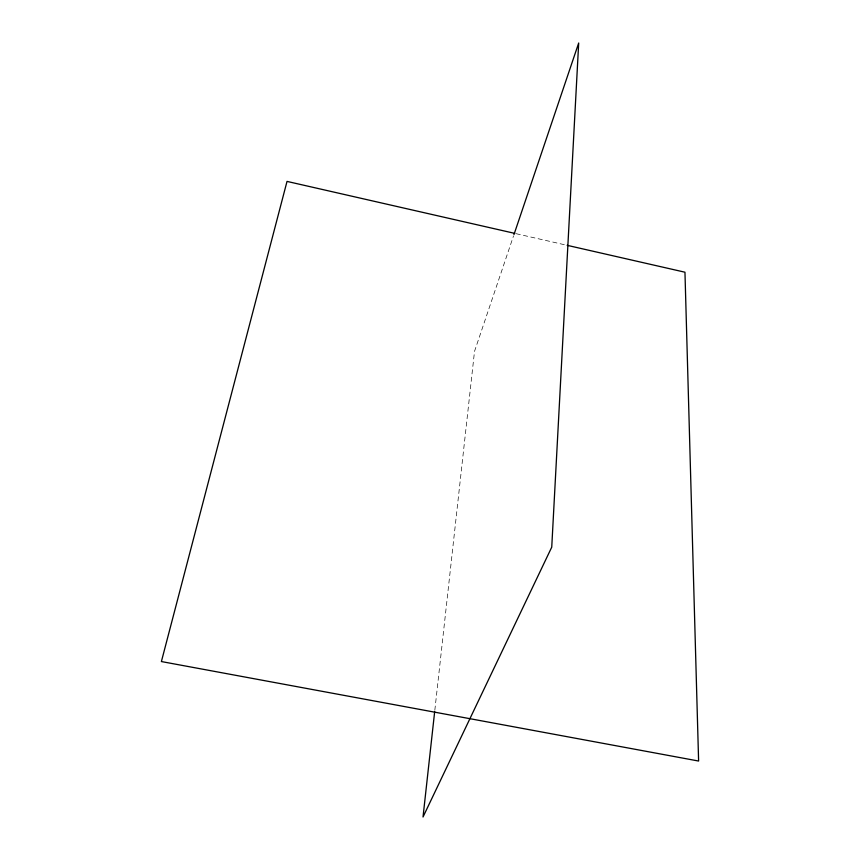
<?xml version="1.0" encoding="UTF-8"?>
<svg xmlns="http://www.w3.org/2000/svg" width="860" height="860" viewBox="0 0 860 860"><rect width="100%" height="100%" fill="white"/><g stroke="black" fill="none" stroke-linecap="round" stroke-linejoin="round"><path stroke-width="0.64" stroke-dasharray="4.3 3.22" d="M434.827 710.263L474.516 351.364L513.527 235.887M516.097 233.683L567.149 245.326"/><path stroke-width="1.29" d="M434.676 711.596L423.023 817L551.744 547.154L578.694 43L513.957 234.619M514.796 233.382L287.025 181.406L161.39 661.555L698.61 761.036L684.958 272.212L567.149 245.326"/></g></svg>
